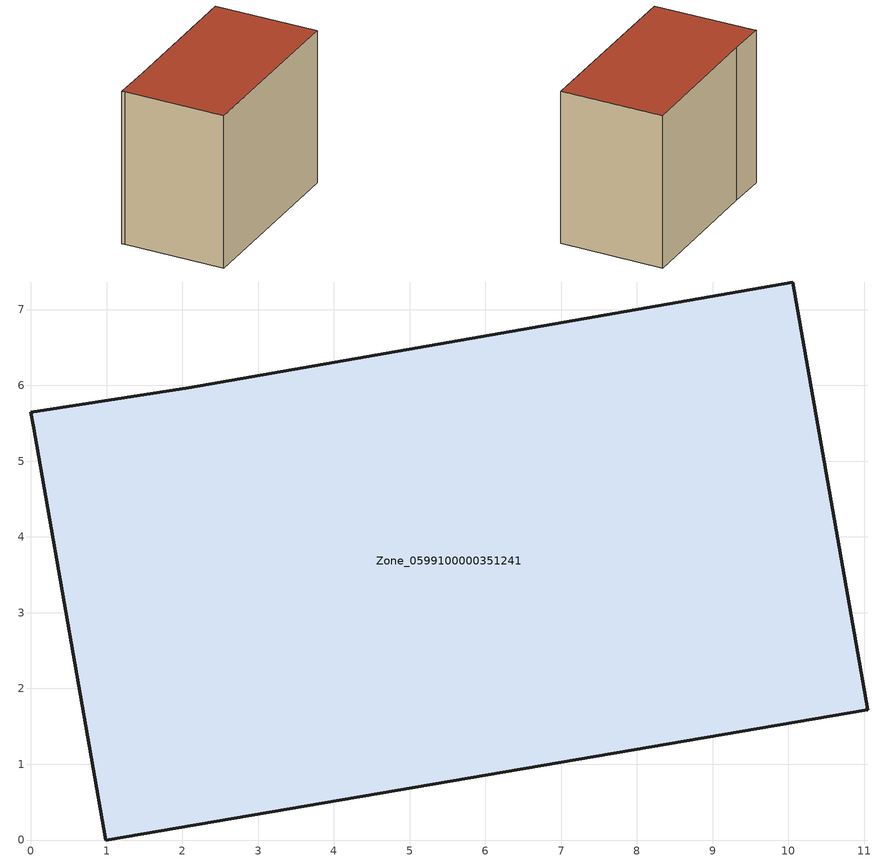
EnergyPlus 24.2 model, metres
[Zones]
Zone_0599100000351241
 floor ground (C_G): 11.05,1.72 0.99,0 0.03,5.47 0,5.64 2.09,5.97 10.06,7.36 z0
 wall outside (C_F): 2.09,5.97 0,5.64 0.03,5.47 0.99,0 11.05,1.72 10.06,7.36 2.09,5.97 z0:8.63
 roof outside (C_R): 0,5.64 0.03,5.47 0.99,0 11.05,1.72 10.06,7.36 2.09,5.97 z8.63
[BUILDING]
Pand.0599100000351241: North Axis=0; Terrain=City; Loads Convergence Tolerance Value=0.04; Temperature Convergence Tolerance Value=0.4; Solar Distribution=FullExterior; Maximum Number of Warmup Days=25; Minimum Number of Warmup Days=1
[Site:Location]
Rotterdam.The.Hague.AP_ZH_NLD Design_Conditions: Latitude=51.96; Longitude=4.45; Time Zone=1; Elevation=-4.5
[SITE:GROUNDTEMPERATURE:BUILDINGSURFACE]
18, 18, 18, 18, 18, 18, 18, 18, 18, 18, 18, 18
[MATERIAL] Thermal Absorptance=0.9; Solar Absorptance=0.7; Visible Absorptance=0.7
Name | Roughness | Thickness | Conductivity | Density | Specific Heat
G.TI.1992-2005 | MediumSmooth | 0.15 | 0.06 | 540 | 1210
F.TI.1992-2005 | Rough | 0.3 | 0.12 | 1920 | 840
R.TI.1992-2005 | MediumRough | 0.2 | 0.08 | 1500 | 1000
[CONSTRUCTION]
C_G: G.TI.1992-2005
C_F: F.TI.1992-2005
C_R: R.TI.1992-2005
[ZONE]
Zone_0599100000351241: Type=1; Multiplier=1; Ceiling Height=Autocalculate; Volume=Autocalculate; Floor Area=autocalculate; Part of Total Floor Area=Yes
[ZONEINFILTRATION:DESIGNFLOWRATE]
Infil_Zone_0599100000351241: Zone or ZoneList or Space or SpaceList=Zone_0599100000351241; Schedule=AlwaysOn; Design Flow Rate Calculation Method=Flow/Area; Flow Rate per Floor Area=0.0015; Constant Term Coefficient=1; Temperature Term Coefficient=0; Velocity Term Coefficient=0; Velocity Squared Term Coefficient=0
[HVACTEMPLATE:ZONE:IDEALLOADSAIRSYSTEM]
Zone_0599100000351241: Maximum Heating Supply Air Temperature=50; Minimum Cooling Supply Air Temperature=13; Maximum Heating Supply Air Humidity Ratio=0.0156; Minimum Cooling Supply Air Humidity Ratio=0.0077; Heating Limit=NoLimit; Cooling Limit=NoLimit; Dehumidification Control Type=ConstantSensibleHeatRatio; Cooling Sensible Heat Ratio=0.7; Dehumidification Setpoint=60; Humidification Control Type=None; Humidification Setpoint=30; Outdoor Air Method=None; Outdoor Air Flow Rate per Person=0.00944; Outdoor Air Flow Rate per Zone Floor Area=0; Outdoor Air Flow Rate per Zone=0; Demand Controlled Ventilation Type=None; Outdoor Air Economizer Type=NoEconomizer; Heat Recovery Type=None; Sensible Heat Recovery Effectiveness=0.7; Latent Heat Recovery Effectiveness=0.65
[ZONECONTROL:THERMOSTAT]
ThermostatControl_Zone_0599100000351241: Zone or ZoneList=Zone_0599100000351241; Control Type Schedule=DualSetpointControlType; Control 1=Thermostat_Zone_0599100000351241; Temperature Difference Between Cutout And Setpoint=0
[THERMOSTATSETPOINT:DUALSETPOINT]
Thermostat_Zone_0599100000351241: Heating Setpoint Temperature Schedule=HeatingSetpoint_Zone_0599100000351241; Cooling Setpoint Temperature Schedule=CoolingSetpoint_Zone_0599100000351241
[SCHEDULE:COMPACT]
HeatingSetpoint_Zone_0599100000351241: Through: 12/31, For: AllDays, Until: 24:00, 21
CoolingSetpoint_Zone_0599100000351241: Through: 12/31, For: AllDays, Until: 24:00, 24
DualSetpointControlType: Through: 12/31, For: AllDays, Until: 24:00, 4
AlwaysOn: Through: 12/31, For: AllDays, Until: 24:00, 1
